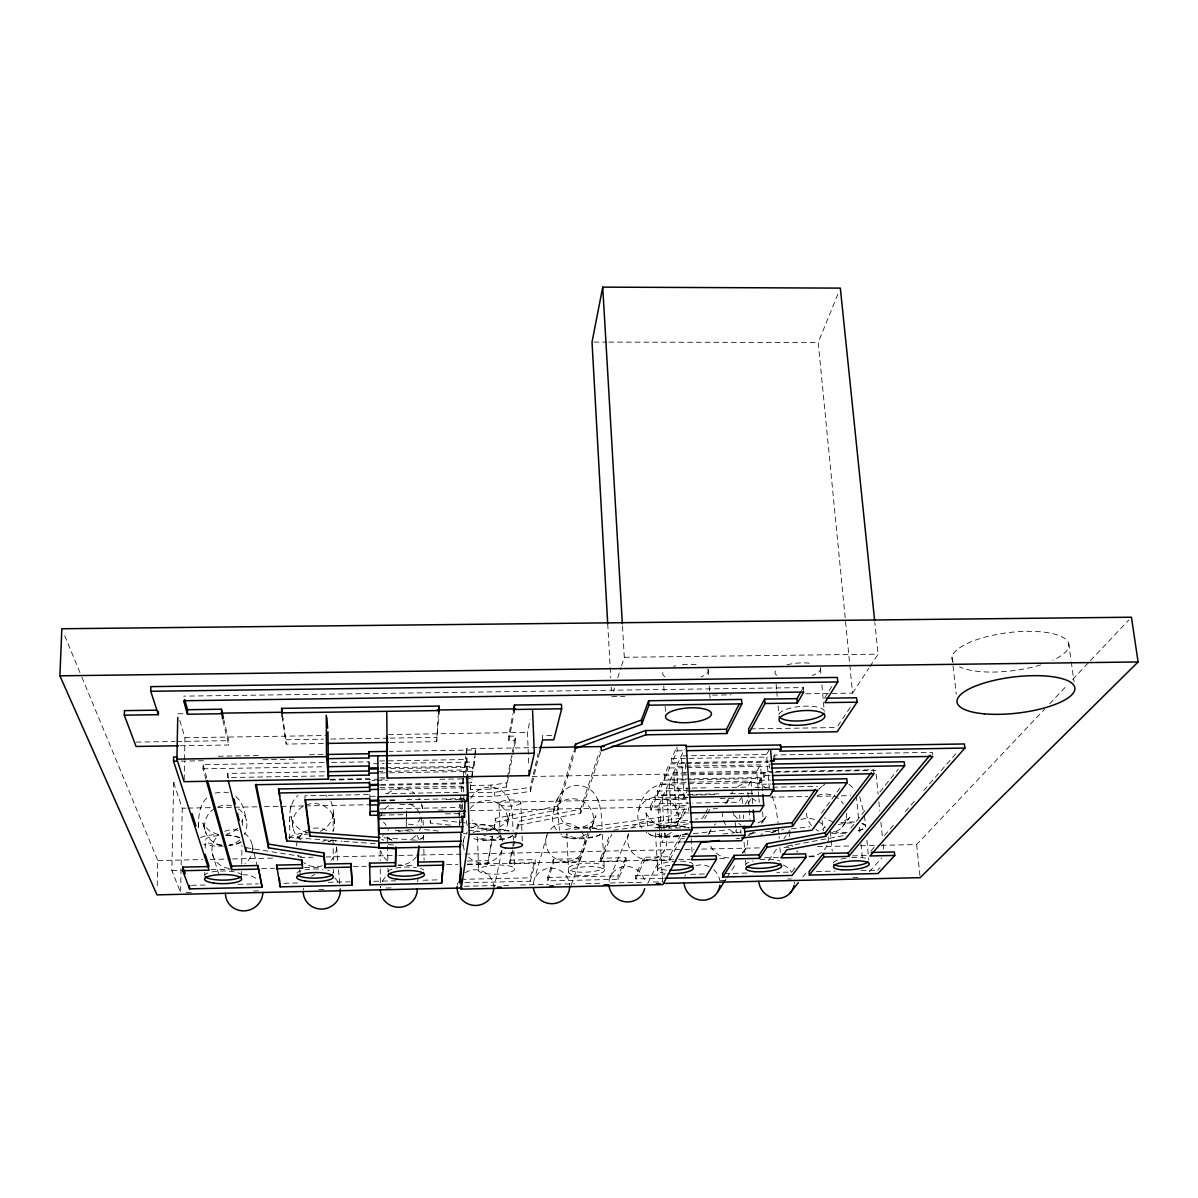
<?xml version="1.0" encoding="UTF-8"?>
<svg xmlns="http://www.w3.org/2000/svg" width="1198" height="1198" viewBox="0 0 1198 1198"><rect width="100%" height="100%" fill="white"/><g stroke="black" fill="none" stroke-linecap="round" stroke-linejoin="round"><path stroke-width="0.75" stroke-dasharray="5 3.75" d="M323.355 743.479L286.202 744.078L282.953 717.602M289.452 838.989C291.024 824.883 285.513 806.179 298.017 795.442M241.637 875.199L241.667 871.485M241.741 864.058L241.906 845.518M180.524 745.755L228.683 744.991L228.743 740.649L223.846 719.713M324.508 771.752L227.575 773.429L227.53 777.577L326.395 775.855M289.617 821.588L289.631 820.226M205.996 779.434L202.971 768.817L203.046 764.624L324.254 762.572M204.738 875.993L204.798 872.279M205.172 848.124L205.277 840.682A18.389 4.852 0 0 1 218.905 835.59M173.665 782.788L182.231 808.201L180.613 892.63L171.838 870.467L173.665 782.788L177.394 782.728M184.163 779.853L184.507 761.539M184.537 759.712L184.956 737.728L178.846 717.198M157.208 885.816L157.792 860.508L81.165 675.462M242.251 825.527L242.865 817.92L241.667 822.008M198.314 827.279C198.613 816.781 198.943 804.337 207.823 797.089M198.299 827.354L198.494 821.993M406.407 817.35L406.152 823.954L417.218 825.093M406.466 815.703L406.646 810.746M406.227 827.758L406.481 821.199M406.541 819.552L406.721 814.625M417.728 881.833L417.952 878.299M390.219 742.416L436.656 741.667L438.258 715.296M450.358 825.152L430.277 823.071L430.696 817.725M436.656 741.667L438.663 716.06M459.837 824.224L459.733 804.607M460.287 800.159L460.871 795.457M463.042 777.996L461.26 792.312L385.516 793.69M463.252 776.349L465.767 756.193M466.187 752.838L466.696 748.75L537.378 747.597M470.574 789.512L470.709 783.672L470.574 789.512L491.075 789.138L506.454 787.041L512.459 756.552M471.623 777.068L472.985 767.259L389.575 768.697M385.951 767.678L473.824 766.181L474.423 756.866M474.648 755.144L475.366 749.963L389.35 751.371M462.787 845.444L463.476 840.547M465.962 782.848L471.518 782.758L471.982 779.509M472.207 777.876L472.985 767.259M473.824 766.181L475.262 755.893M508.716 736.231L515.454 736.126L515.619 740.409L508.88 740.514L508.716 736.231L512.789 714.188M508.88 740.514L513.643 714.951M467.445 864.612L487.646 864.177L492.767 832.82M468.628 827.024L494.205 829.675L495.493 818.354L557.774 806.059L573.557 751.236M487.646 864.177L492.887 836.548L483.678 835.62M494.205 829.675L495.493 818.354M506.454 787.041L507.024 779.419M507.368 777.622L515.454 736.126M512.804 754.755L515.619 740.409M501.947 850.505L494.22 887.179M507.608 823.67L509.794 813.382L508.656 817.395L509.18 816.197C503.759 831.517 480.742 834.033 472.117 820.286M528.692 763.021L527.449 732.382L530.16 719.579M509.509 860.149L535.102 859.61L535.251 863.159L509.644 863.713L512.34 847.75M512.744 845.983L518.36 821.394L580.566 809.234L599.374 751.835M509.644 863.713L513.283 847.87M513.687 846.102L518.509 825.167L518.36 821.394M469.571 796.715L494.789 796.251L530.4 791.444L530.235 787.46L538.202 753.542M530.4 791.444L539.639 752.389M291.144 805.88L290.44 808.785M464.944 882.731L530.235 881.279L530.085 877.835L535.102 859.61M530.235 881.279L535.251 863.159M546.902 835.276L534.428 879.287M553.716 811.271C555.003 797.434 566.28 782.279 581.704 785.978C601.396 789.826 601.561 814.161 602.19 829.78M495.628 822.157L557.954 809.923L574.276 753.647M626.21 861.212L600.812 861.751L600.632 858.217L626.015 857.678L626.21 861.212L618.198 879.317L547.875 880.889L547.726 877.445L553.341 859.221L578.829 858.681L590.105 826.815L681.677 814.37L686.154 805.43L650.604 806.104L650.843 809.938L686.424 809.264L686.154 805.43M547.875 880.889L553.491 862.77L553.341 859.221M613.406 691.411L614.499 687.996M617.764 677.754L621.043 667.526M621.582 665.818L624.308 657.283L622.361 623.799M518.509 825.167L580.76 813.068L600.737 752.539M553.491 862.77L579.008 862.216L589.042 834.063M592.351 825.721L595.945 815.703L594.178 819.207L594.972 818.114C588.338 829.061 571.671 830.903 562.746 821.768L557.564 811.959L559.481 830.304M571.012 885.487L583.98 849.172A19.797 19.048 19.2 0 0 561.907 823.385A19.797 19.048 19.2 0 0 550.376 854.294A19.797 19.048 19.2 0 0 583.98 849.172M600.632 858.217L610.186 833.913M600.812 861.751L611.759 834.137M832.026 693.417L852.557 693.133L818.204 342.478L838.256 293.211M638.908 809.638C643.506 780.752 679.101 773.399 687.293 803.289M609.992 877.61L628.71 833.613M618.198 879.317L618.018 875.888L626.015 857.678M650.604 806.104L655.171 795.786L690.303 795.143M719.01 793.87L657.492 795.008L657.253 791.084L662.045 780.242L760.58 778.49L760.91 782.444L759.817 784.271L770.958 784.061M873.986 773.743L873.597 769.76L764.653 771.677L764.983 775.69L763.86 777.547L664.486 779.314L664.231 775.301L669.278 763.89L684.253 763.635M671.853 762.797L671.584 758.693L676.9 746.668L677.169 750.832L671.853 762.797L684.822 762.572M650.843 809.938L655.411 799.68L655.171 795.786M657.492 795.008L662.299 784.226L662.045 780.242M664.486 779.314L669.547 767.963L669.278 763.89M659.514 831.068L658.001 807.078L684.343 749.229M663.258 878.329L635.719 878.928L635.509 875.513L644.105 857.289L669.383 856.75L680.584 835.096L691.56 833.868M635.719 878.928L644.314 860.823L644.105 857.289M682.351 841.969L661.985 842.389L664.635 836.983L664.396 833.269M689.374 827.728L668.978 828.132L671.764 822.457L669.173 782.549L750.981 781.066L752.838 804.562M689.344 812.888L676.346 813.143L679.266 807.167L676.571 766.316L760.46 764.878L762.542 790.755M687.817 797.269L684.088 797.344L687.173 791.054L686.813 785.589M675.837 827.474L680.853 817.515L678.457 820.615L679.461 819.627C672.827 826.71 661.266 827.968 653.195 822.607L646.231 813.891L646.965 816.063L646.036 812.888L647.804 827.548M647.759 883.39L664.141 850.79M597.622 829.555L681.932 818.144L686.424 809.264M556.815 800.474L559.706 795.098M644.314 860.823L669.607 860.284L680.823 838.75L680.584 835.096M420.857 817.905L416.35 824.793M704.469 814.85L702.687 818.144L695.394 819.133M705.352 813.202L708.018 808.276M704.738 818.623L706.506 815.344M707.404 813.712L710.07 808.8L717.512 808.665M708.258 834.392L710.669 830.109M728.504 798.542L725.075 804.607M801.492 690.737L803.334 687.577L183.728 696.143M470.799 798.497C475.861 788.149 489.742 784.076 499.731 789.617C514.706 797.494 511.905 817.306 513.133 831.232M741.981 796.475L738.627 802.196L692.654 803.064M750.981 781.066L747.462 787.086L714.322 787.685M758.813 796.85L756.747 771.198L760.46 764.878M769.326 788.569L766.525 754.485L769.655 749.154M745.156 804.307L748.63 798.497M759.817 784.271L759.487 780.317L760.58 778.49M763.86 777.547L763.53 773.549L764.653 771.677M773.444 756.971L774.627 754.995L932.403 752.344L932.853 756.402M748.106 803.708L751.625 797.883M824.479 698.239L832.775 684.867M742.61 853.305L745.336 849.082M724.296 881.668L726.153 878.808M727.066 877.37L736.246 863.174M762.542 822.457L766.855 815.823L761.539 821.514L762.722 820.6L756.807 823.37M852.557 693.133L868.894 668.184M869.913 666.627L878.089 654.153L874.825 622.571M837.776 726.048L850.64 706.715M768.562 860.523L777.876 847.241M784.016 838.48L786.023 835.635M787.026 834.197L790.036 829.929M821.514 813.143L841.295 786.217M794.993 867.846L791.803 872.054L776.843 872.384M731.229 793.78L732.802 791.728M842.059 827.159L849.921 817.231L846.986 819.806L848.439 818.908L841.385 822.053M802.78 877.011L806.149 872.728M850.79 828.162L865.884 809.399M879.826 792.073L898.395 768.981M870.841 851.074L874.54 846.836M884.379 835.56L895.46 822.876M905.314 811.6L916.395 798.916M923.778 790.47L958.25 750.996M560.889 793.435L562.236 791.893M869.239 871.77L881.743 857.948M877.7 870.152L880.081 867.547M881.129 845.324L916.635 844.575L1044.491 709.246M1049.613 703.825L1067.508 684.882M1072.629 679.461L1089.252 661.865M1090.524 660.517L1128.875 619.92M821.618 786.457L818.848 789.138L824.838 784.181M237.474 828.312L234.164 831.053L226.632 834.302M387.463 793.69C394.966 787.206 407.006 787.056 414.598 793.48M737.698 786.787C745.935 780.497 758.439 781.066 766.061 788.104M320.33 831.277C326.829 828.432 331.696 822.412 333.074 815.449L332.924 816.197L333.269 812.079L333.089 831.562M409.491 829.51L402.872 831.083M215.146 793.091L221.959 791.938L228.339 792.762M786.457 846.297L844.979 835.38M470.455 785.514L490.94 785.139L506.32 783.028M469.451 792.762L494.654 792.297L530.235 787.46M613.376 830.199L688.116 820.106M657.358 828.013L688.356 823.85M693.387 833.658L730.001 829.57M680.823 838.75L684.492 838.345M722.948 834.063L733.94 832.835M735.767 832.64L743.089 831.816M750.607 833.374L758.005 832.55M765.402 831.726L770.943 831.113M772.8 830.903L783.896 829.675M791.279 828.851L809.773 826.8M736.081 838.645L739.78 838.241M467.34 861.048L487.526 860.628M171.838 870.467L181.198 870.257M211.103 869.628L229.806 869.224M261.598 868.535L274.686 868.265M304.606 867.622L321.423 867.262M353.215 866.573L366.303 866.289M398.095 865.615L414.912 865.255M446.704 864.567L457.921 864.327M467.28 864.132L676.69 859.64M678.562 859.595L689.778 859.355M719.699 858.711L727.171 858.562M764.579 857.753L779.524 857.439M809.444 856.795L816.931 856.63M852.452 855.866L869.284 855.507M191.455 885.322L206.341 884.993M237.953 884.304L258.409 883.839M283.881 883.285L300.488 882.911M328.177 882.297L350.31 881.818M373.746 881.294L395.714 880.815M423.164 880.201L439.651 879.841M461.125 879.362L530.085 877.835M547.726 877.445L618.018 875.888M635.509 875.513L664.875 874.854M690.572 874.285L705.248 873.971M724.476 873.537L746.923 873.043M816.452 871.5L835.021 871.096M860.988 870.527L875.843 870.197M186.214 892.495L193.687 892.33M253.452 890.998L259.067 890.863M318.833 889.53L326.305 889.365M386.07 888.018L393.543 887.853M464.524 886.265L496.286 885.547M503.744 885.382L511.217 885.217M520.561 885.008L548.579 884.379M556.052 884.214L574.726 883.795M585.942 883.54L602.744 883.166M610.216 883.001L641.978 882.282M653.18 882.028L662.524 881.818M720.417 880.53L726.033 880.395M787.67 879.018L791.399 878.928M853.036 877.55L858.652 877.43M671.764 822.457L688.236 822.128M664.635 836.983L685.181 836.563M157.792 860.508L202.657 859.565M210.129 859.415L230.69 858.981M232.562 858.936L273.683 858.082M299.844 857.528L312.933 857.259M326.006 856.974L397.032 855.492M398.904 855.447L419.465 855.013M421.337 854.983L683.01 849.487M684.882 849.442L694.226 849.247M701.699 849.097L761.509 847.84M783.941 847.36L789.542 847.256M817.575 846.657L851.224 845.953M860.568 845.758L879.257 845.369M764.983 775.69L770.524 775.585M380.65 784.376L464.105 782.893M380.62 785.274L463.356 783.792M759.487 780.317L770.643 780.123M379.931 787.745L462.009 786.262L462.158 791.279M380.679 789.317L463.476 787.82M662.299 784.226L686.484 783.792M688.341 783.762L760.91 782.444M690.377 788.134L666.432 788.569L668.978 828.132M692.219 788.089L706.955 787.82M375.363 796.266L369.838 796.37L369.793 794.574L304.966 795.757L304.966 798.422M755.174 787.535L817.47 786.397M657.253 791.084L687.053 790.545M380.934 800.129L397.511 799.83M406.721 799.665L463.806 798.602M730.196 793.66L754.426 793.211M381.114 800.878L395.999 800.608M446.24 799.665L464.839 799.321M692.144 795.098L718.036 794.618M688.146 797.479L662.165 797.958L664.276 831.412M182.231 808.201L185.96 808.141M187.831 808.096L210.234 807.677M217.707 807.542L232.652 807.257M234.508 807.227L256.926 806.808M264.384 806.673L279.329 806.389M281.201 806.359L303.603 805.94M305.475 805.895L368.954 804.712M469.796 802.825L688.266 798.737M770.434 797.194L807.781 796.49M817.111 796.311L833.928 795.996M841.385 795.861L850.73 795.682M399.788 804.472L416.545 804.158M655.411 799.68L686.858 799.096M720.163 798.467L736.815 798.153M380.125 808.979L459.373 807.482M690.812 803.109L659.544 803.693L661.281 831.337M438.124 810.148L443.56 810.043M470.11 810.672L658.001 807.078M679.266 807.167L686.619 807.018M380.395 815.134L404.699 814.67M445.476 813.876L463.611 813.532M218.246 756.238L259.142 755.564M309.339 754.74L324.209 754.5M677.169 750.832L684.582 750.712M180.988 761.119L203.316 760.745M262.841 759.742L294.468 759.218M379.661 760.985L465.348 759.547L465.782 774.103M766.525 754.485L681.303 755.908L684.088 797.344M331.711 762.452L369.014 761.823L369.059 763.815L384.004 763.56M385.876 763.53L473.704 762.033M671.584 758.693L767.888 757.061M202.971 768.817L324.284 766.765M380.335 767.783L384.079 767.708M686.679 762.542L768.232 761.149M380.305 768.846L387.718 768.727M686.125 763.605L768.472 762.198M377.894 771.482L464.045 769.985L464.12 772.545M380.365 772.98L387.793 772.845M389.649 772.815L473.105 771.377M669.547 767.963L768.831 766.241M379.826 777.816L385.382 777.712M756.747 771.198L673.68 772.665L676.346 813.143M330.184 779.314L369.418 778.625L369.463 780.512L375.019 780.407M330.498 780.033L379.047 779.179M380.919 779.149L384.648 779.074M532.152 776.484L689 773.728M690.857 773.683L773.01 772.246M774.881 772.216L875.708 770.434M376.876 780.377L388.002 780.183M439.891 779.269L463.985 778.835M465.842 778.805L471.398 778.715L471.518 782.758M664.231 775.301L763.53 773.549M177.828 713.783L183.384 713.694M184.956 737.728L326.395 735.527M388.511 734.554L527.449 732.382M750.472 728.893L836.788 727.545M136.183 742.116L175.058 741.502M176.9 741.472L228.743 740.649M286.202 739.75L323.325 739.166M330.753 739.046L388.287 738.133M390.144 738.103L436.536 737.369M551.724 735.557L542.394 735.707L542.574 739.975M611.774 696.532L624.832 696.337M712.57 695.11L731.229 694.84M805.895 693.792L830.154 693.447M624.308 657.283L878.089 654.153M593.894 342.089L606.967 342.104M608.839 342.104L818.204 342.478M288.613 837.267L342.224 841.221M344.081 841.355L375.513 843.677M388.451 844.62L395.849 845.174M415.257 840.142L381.922 837.642A19.992 19.288 -3 0 1 383.27 835.261M400.057 831.142L393.079 829.72M468.807 830.379L479.874 831.502M424.661 829.63L439.426 831.127M463.386 833.553L467.085 833.928M442.961 820.585L470.335 823.43M472.162 823.625L494.07 825.901M245.934 847.675L301.477 856.465M218.021 834.482L210.099 831.352L204.109 825.512L204.768 826.59L202.851 823.056L203.9 826.335M307.991 832.7C301.042 831.397 294.978 826.605 292.162 820.106L292.522 821.304L290.964 816.332L292.986 827.893M833.224 822.232L824.524 817.905M848.993 784.331L854.938 789.332M325.497 794.978L327.054 796.356M235.811 796.61C243.284 802.405 244.452 812.349 246.533 820.915M383.48 822.008L386.19 825.227M734.898 815.688L737.429 818.773M418.851 798.063L419.944 799.83M330.858 801.357L332.954 806.973L334.571 823.146M772.111 795.936L776.019 808.171L778.056 822.801M859.655 796.865L863.878 812.768M64.692 635.674L80.446 673.725M597.772 799.261L598.985 802.63M204.978 829.795L202.791 822.726L206.101 833.389M212.286 853.29L219.384 876.157M203.046 764.624L207.059 778.85M421.531 803.544L422.624 809.713M227.575 773.429L228.923 778.85M222.978 720.687L228.683 744.991M252.164 844.86L257.166 866.169M733.206 811.211L734.688 818.983M688.311 807.722L688.895 811.076M422.505 808.336L422.04 805.415M299.545 869.493L300.324 874.39M282.129 716.539L286.202 744.078M1068.676 643.281L1070.982 659.903M1071.237 661.745L1074.067 682.036M864.432 815.913L865.69 826.231M952.066 657.193L956.274 694.091M822.068 820.51L823.056 829.36M916.635 844.575L919.959 875.843M876.082 774.118L878.119 794.394M878.868 801.761L879.796 810.971M880.904 822.023L882.387 836.758M883.121 844.141L883.69 849.667M856.33 795.577L858.487 817.875M859.385 827.159L860.104 834.587M861.003 843.871L862.455 858.726M830.304 831.247L831.008 838.525M831.172 840.337L832.236 851.254M866.918 840.307L868.76 859.924M735.153 822.232L735.976 831.127M803.334 687.577L803.738 692.055M776.124 684.148L776.604 689.569M776.768 691.381L777.262 696.802M778.086 705.847L778.895 714.892M820.465 668.274L821.109 675.627M821.918 684.837L824.194 710.594M336.593 846.911L337.851 861.602M338.555 869.823L339.723 883.555M774.627 754.995L774.971 759.098M769.191 764.084L769.52 768.128M744.048 842.149L744.961 853.111M745.575 860.404L745.875 864.058M758.948 798.692L759.247 802.361M778.43 827.773L779.254 838.525M779.943 847.495L780.362 852.871M747.881 792.462L749.993 819.327M742.116 798.317L742.55 803.873M743.404 814.984L743.688 818.683M739.615 815.044L739.9 818.713M740.738 829.735L741.023 833.404M708.108 669.727L708.602 676.975M709.216 686.035L709.59 691.471M709.71 693.268L710.085 698.704M685.331 763.785L685.825 771.048M691.186 838.51L692.13 852.841M681.677 814.37L681.932 818.144M663.767 685.93L664.126 691.501M665.115 706.386L665.489 711.971M669.383 856.75L669.607 860.284M661.401 833.179L661.985 842.389M659.619 832.924L662.853 884.588M655.441 832.954L657.507 866.169M657.388 866.978L657.597 870.452M607.715 623.769L610.74 677.873M611.25 687.203L611.459 690.932M602.384 834.512L604.406 870.407A17.97 4.463 -2.8 0 1 577.256 875.424A17.97 4.463 -2.8 0 1 577.676 867.666A17.97 4.463 -2.8 0 1 604.406 870.407M590.105 826.815L590.3 830.543M580.566 809.234L580.76 813.068M578.829 858.681L579.008 862.216M566.774 833.404L568.391 868.101M568.331 868.505L568.496 871.994M557.774 806.059L557.954 809.923M520.801 802.87A10.917 3.085 -2.2 0 1 503.864 805.835A10.917 3.085 -2.2 0 1 505.077 800.474A10.917 3.085 -2.2 0 1 520.801 802.87L521.984 832.954M522.103 835.979L522.328 842.044M513.343 836.309L513.493 839.978M513.897 850.954L514.586 869.269A18.045 4.522 -2.1 0 1 486.643 873.746A18.045 4.522 -2.1 0 1 488.544 865.84A18.045 4.522 -2.1 0 1 514.586 869.269M499.012 803.274L500.075 833.404M500.135 834.916L500.3 839.454M494.654 792.297L494.789 796.251M490.94 785.139L491.075 789.138M475.366 749.963L475.501 754.186M477.538 837.028L478.571 870.048M423.134 820.495L423.268 825.003M466.696 748.75L467.475 774.792M466.336 758.079L466.816 773.878M463.312 778.206L463.955 800.519M462.383 798.811L462.458 801.312M462.518 803.828L462.668 808.875M461.425 797.763L461.574 803.214M461.634 805.026L461.889 814.101M460.152 804.187L460.302 809.084M458.999 812.738L459.373 825.781M430.217 820.525L430.277 823.071M423.553 836.294L423.643 839.963M423.852 849.157L424.092 860.194M387.463 837.013L387.853 860.958M387.972 868.325L388.032 872.009M369.793 794.574L369.853 798.557M369.014 761.823L369.074 766.001M380.11 850.909L380.185 860.703M380.245 868.924L380.395 887.943A18.449 17.91 -5.7 0 1 380.664 886.445M333.134 839.963L333.269 860.269M333.329 869.508L333.358 873.207A18.314 4.567 -0.8 0 0 327.668 870.077M745.755 865.48A17.91 4.403 -4 0 1 753.243 860.898M759.951 859.745A17.91 4.403 -4 0 1 780.018 861.048M388.107 871.605A18.165 4.552 -1.5 0 1 416.35 867.562M420.468 868.43A18.165 4.552 -1.5 0 1 423.733 869.988M205.038 874.72A18.494 4.582 -0.2 0 1 207.928 873.013M211.866 871.964A18.494 4.582 -0.2 0 1 241.112 874.375M833.344 862.74A17.925 4.343 -4.6 0 1 846.477 858.067M851.718 857.513A17.925 4.343 -4.6 0 1 868.4 859.52M296.924 873.162A18.314 4.567 -0.8 0 1 323.011 869.329M779.029 713.993A23.017 7.218 -4.9 0 1 802.885 706.251A23.017 7.218 -4.9 0 1 824.464 711.283M666.507 870.122A17.925 4.448 -3.4 0 1 665.189 862.62A17.925 4.448 -3.4 0 1 692.983 864.147M665.219 873.417A17.925 4.418 -3.4 0 1 657.867 869.389A17.925 4.418 -3.4 0 1 671.179 865.151M953.264 662.105A58.897 19.168 -7.1 0 1 1026.342 631.346A58.897 19.168 -7.1 0 1 1052.892 660.248M1040.718 664.845A58.897 19.168 -7.1 0 1 959.523 666.882M820.211 667.615A22.852 7.607 -5.1 0 1 812.214 675.477M776.753 675.298A22.852 7.607 -5.1 0 1 776.529 669.637M786.996 664.83A22.852 7.607 -5.1 0 1 810.192 663.318M707.748 669.068A22.837 7.727 -4 0 1 700.89 676.945M664.98 676.78A22.837 7.727 -4 0 1 663.857 671.105M673.695 666.283A22.837 7.727 -4 0 1 675.777 665.759M682.381 664.695A22.837 7.727 -4 0 1 696.922 664.755M861.811 823.76A17.82 4.597 -4.8 0 1 857.304 830.858M847.211 832.355A17.82 4.597 -4.8 0 1 832.924 831.352M838.211 824.553A17.82 4.597 -4.8 0 1 854.803 822.906M862.425 823.4A21.384 5.526 -4.7 0 1 855.746 831.547M845.668 833.179A21.384 5.526 -4.7 0 1 830.843 833.074M823.835 830.813A21.384 5.526 -4.7 0 1 826.59 826.066M840.906 822.547A21.384 5.526 -4.7 0 1 854.563 822.083M241.112 841.745A18.389 4.852 0 0 1 229.941 844.83M221.66 845.099A18.389 4.852 0 0 1 205.262 840.652M225.628 835.455A18.389 4.852 0 0 1 239.33 837.761M687.472 833.149A17.82 4.717 -3.5 0 1 668.05 836.024A17.82 4.717 -3.5 0 1 655.246 832.475M662.165 828.088A17.82 4.717 -3.5 0 1 689.12 828.312M770.838 832.625A17.805 4.657 -4.1 0 0 777.861 829.57A21.369 5.601 -4.1 0 1 771.108 832.85M762.542 833.973A17.805 4.657 -4.1 0 1 760.85 834.108M751.475 834.048A17.805 4.657 -4.1 0 1 750.023 833.883M601.111 834.018A17.865 4.762 -2.8 0 1 582.033 837.836A17.865 4.762 -2.8 0 1 566.789 834.272M574.591 829.495A17.865 4.762 -2.8 0 1 599.464 829.705M512.295 835.815A17.94 4.792 -2.1 0 1 495.343 839.603A17.94 4.792 -2.1 0 1 478.451 836.938M486.313 830.963A17.94 4.792 -2.1 0 1 508.791 831.157M423.313 835.41A18.045 4.822 -1.4 0 1 416.679 840.142M391.476 839.963A18.045 4.822 -1.4 0 1 388.182 835.665M423.508 835.77A21.669 5.78 -1.4 0 1 418.506 840.008M383.779 840.247A21.669 5.78 -1.4 0 1 381.773 839.259M398.11 831.053A21.669 5.78 -1.4 0 1 410.135 831.127M332.011 839.903A18.195 4.837 -0.7 0 1 328.132 841.61M296.745 838.405A18.195 4.837 -0.7 0 1 307.646 834.078M783.447 865.031A18.27 17.191 37.1 0 1 791.698 872.384M794.439 881.983A18.27 17.191 37.1 0 1 794.349 883.6M242.64 874.884A18.794 17.94 -21 0 1 257.45 879.751M240.948 842.104A22.073 5.825 0 0 1 229.537 845.578M223.577 846.073A22.073 5.825 0 0 1 204.019 844.365M200.5 837.567A22.073 5.825 0 0 1 218.261 834.527M226.557 834.781A22.073 5.825 0 0 1 239.87 837.836M244.452 833.254A20.396 19.333 -18.2 0 1 244.976 863.863M229.043 868.415A20.396 19.333 -18.2 0 1 212.75 855.132A20.396 19.333 -18.2 0 1 218.83 834.961M224.7 831.322A20.396 19.333 -18.2 0 1 238.327 830.409M238.522 808.86A21.25 20.081 -16.9 0 1 244.347 834.407M239.825 839.978A21.25 20.081 -16.9 0 1 228.668 845.234M221.375 845.204A21.25 20.081 -16.9 0 1 205.292 820.825A21.25 20.081 -16.9 0 1 232.127 805.91M303.274 889.829A18.614 17.94 -15.2 0 1 303.498 888.167M311.57 876.232A18.614 17.94 -15.2 0 1 314.879 874.51M334.811 878.059A18.614 17.94 -15.2 0 1 338.974 884.034M331.786 840.262A21.849 5.81 -0.7 0 1 328.596 841.835M289.452 838.465A21.849 5.81 -0.7 0 1 306.553 832.88M336.578 847.885A20.171 19.318 -12.1 0 1 330.783 860.748M322.427 865.795A20.171 19.318 -12.1 0 1 303.723 862.62M298.706 856.84A20.171 19.318 -12.1 0 1 297.853 855.147M296.415 845.833A20.171 19.318 -12.1 0 1 327.548 831.053M335.365 840.427A20.171 19.318 -12.1 0 1 335.68 841.325M301.117 840.008A21.025 20.067 -10.7 0 1 295.696 813.367A21.025 20.067 -10.7 0 1 323.056 805.535A21.025 20.067 -10.7 0 1 333.029 830.873M325.317 840.083A21.025 20.067 -10.7 0 1 322.651 841.595M382.342 881.443A18.449 17.91 -5.7 0 1 385.621 876.936M416.365 856.765A19.992 19.288 -3 0 1 398.44 864.911M387.628 860.838A19.992 19.288 -3 0 1 380.739 850.73M387.927 830.394A19.992 19.288 -3 0 1 388.721 829.84M410.839 829.405A19.992 19.288 -3 0 1 413.19 831.098M417.009 835.395A19.992 19.288 -3 0 1 419.345 840.532M410.195 804.068A20.845 20.022 -1.9 0 1 419.3 830.933M415.751 835.74A20.845 20.022 -1.9 0 1 409.072 840.232M392.135 840.187A20.845 20.022 -1.9 0 1 385.486 835.635M380.694 816.422A20.845 20.022 -1.9 0 1 388.886 805.46M457.307 884.723A18.329 17.85 7.5 0 1 457.666 883.061M464.959 872.893A18.329 17.85 7.5 0 1 493.726 887.164M512.684 835.53A21.534 5.75 -2.1 0 1 492.812 840.577A21.534 5.75 -2.1 0 1 471.488 837.432M473.12 832.625A21.534 5.75 -2.1 0 1 509.285 830.903M501.633 850.88A19.872 19.198 8.5 0 1 468.718 857.139M464.225 849.891A19.872 19.198 8.5 0 1 467.34 832.071M471.563 828.192A19.872 19.198 8.5 0 1 502.711 841.61M470.215 808.65A20.71 19.917 8.8 0 1 498.533 803.693A20.71 19.917 8.8 0 1 504.792 830.903M500.854 835.365A20.71 19.917 8.8 0 1 476.25 837.028M467.28 825.422A20.71 19.917 8.8 0 1 466.516 819.582M533.275 884.663A18.27 17.715 20.2 0 1 551.499 868.131A18.27 17.715 20.2 0 1 569.649 885.457M600.872 834.287A21.429 5.705 -2.8 0 1 577.017 838.855A21.429 5.705 -2.8 0 1 559.586 834.063M565.576 829.78A21.429 5.705 -2.8 0 1 600.003 829.57M556.441 829.87A20.621 19.767 18.8 0 1 559.017 803.678A20.621 19.767 18.8 0 1 586.316 803.783A20.621 19.767 18.8 0 1 590.105 829.989M586.017 834.242A20.621 19.767 18.8 0 1 560.724 834.152M609.048 881.339A18.255 17.566 28.7 0 1 644.898 882.162M686.858 833.583A21.384 5.661 -3.4 0 1 663.572 837.043A21.384 5.661 -3.4 0 1 648.178 832.79M654.752 827.998A21.384 5.661 -3.4 0 1 688.835 827.788M664.8 832.895A19.767 18.869 26.9 0 1 648.822 859.64A19.767 18.869 26.9 0 1 628.411 834.482M631.975 828.058A19.767 18.869 26.9 0 1 661.566 828.177M641.888 828.162A20.591 19.572 26.2 0 1 644.075 802.076A20.591 19.572 26.2 0 1 671.165 802.181A20.591 19.572 26.2 0 1 675.313 828.282M671.314 832.52A20.591 19.572 26.2 0 1 646.201 832.43M684.912 876.352A18.255 17.386 33.9 0 1 685.541 874.735M695.933 865.66A18.255 17.386 33.9 0 1 709.171 866.648M713.828 869.733A18.255 17.386 33.9 0 1 719.773 880.485M749.843 835.261A21.369 5.601 -4.1 0 1 747.986 835.171M736.98 832.58A21.369 5.601 -4.1 0 1 736.65 829.465M747.837 840.337A19.767 18.674 32 0 1 741.817 853.32M728.833 857.903A19.767 18.674 32 0 1 710.189 844.785M709.411 833.718A19.767 18.674 32 0 1 711.028 829.465M714.352 825.078A19.767 18.674 32 0 1 715.745 823.88M738.777 823.43A19.767 18.674 32 0 1 741.083 825.212M753.587 832.415A20.591 19.348 31.2 0 1 747.208 834.662M734.509 832.79A20.591 19.348 31.2 0 1 729.447 829.42M725.554 824.823A20.591 19.348 31.2 0 1 723.173 808.92M725.584 803.798A20.591 19.348 31.2 0 1 731.873 798.048M751.76 798.138A20.591 19.348 31.2 0 1 757.346 802.435M762.437 811.885A20.591 19.348 31.2 0 1 761.643 823.236M828.237 836.803A19.782 18.449 35.3 0 1 808.74 856.121M798.033 852.122A19.782 18.449 35.3 0 1 796.505 850.894M792.732 846.477A19.782 18.449 35.3 0 1 791.788 844.83M789.647 836.668A19.782 18.449 35.3 0 1 790.545 830.349M800.938 819.597A19.782 18.449 35.3 0 1 825.167 827.983M846.627 813.143A20.606 19.123 34.6 0 1 831.337 832.939M818.698 831.083A20.606 19.123 34.6 0 1 816.063 829.585M811.495 825.557A20.606 19.123 34.6 0 1 806.449 811.989M817.291 795.622A20.606 19.123 34.6 0 1 843.392 803.993M577.092 871.949A17.97 4.492 -2.8 0 0 604.211 866.918A17.97 4.492 -2.8 0 0 577.511 864.147A17.97 4.492 -2.8 0 0 577.092 871.949"/><path stroke-width="1.5" d="M395.804 846.911L395.49 862.59L369.583 863.129L369.628 866.723L395.55 866.154L395.909 848.843L286.771 840.891L281.575 806.793M256.192 784.256L268.487 844.066L323.819 852.961L325.032 864.087L351.044 863.533L352.197 885.247L280.182 886.849L276.573 865.121L302.69 864.567M286.771 840.891L278.52 788.958L369.628 787.311L369.583 785.469L378.778 785.304M280.182 886.849L280.197 883.36M282.129 716.539L281.59 708.362L438.977 706.101L438.797 714.233M352.197 885.247L351.074 867.112L325.047 867.666L323.834 856.615L268.472 847.795L268.487 844.066M532.556 710.459L534.338 753.213L529.202 775.63L387.373 778.116L386.774 712.6M205.128 854.189L209.126 866.558L182.785 867.112L182.725 870.721L189.539 888.871L262.122 887.254L257.87 865.51L231.648 866.079L207.553 780.632M262.122 887.254L257.87 865.51M276.558 868.715L302.69 868.161L301.477 860.104L245.904 851.374L245.934 847.675M257.855 869.119L231.618 869.673L231.648 866.079M222.573 718.965L221.405 709.231L187.562 709.725L184.687 699.527M189.539 888.871L189.598 885.367M221.345 713.753L187.472 714.248L187.562 709.725M182.725 870.721L209.081 870.167L173.545 761.239L173.635 756.971L177.364 756.911M327.938 731.813L328.507 779.149L184.118 781.695L176.9 759.128L177.753 717.407M156.683 710.174L124.442 710.639L124.307 715.176L158.361 714.667L158.435 711.657M158.361 714.667L150.738 691.291L150.858 686.634L837.372 677.439L837.806 681.962L824.883 702.642L857.004 702.178L856.57 697.775L826.261 698.209M461.889 887.988L156.998 894.846L59.9 675.822L61.832 628.755L1131.436 617.21L1138.1 661.955L920.169 877.67L663.902 883.435M417.653 862.111L443.44 861.557L443.53 865.136L417.728 865.69L418.416 849.457M417.728 865.69L418.941 845.923M438.543 711.612L438.977 706.101M442.272 872.503L441.568 883.255L370.122 884.843L369.583 863.129M442.661 868.85L443.44 861.557M441.568 883.255L443.53 865.136M461.005 833.718L460.481 846.552L378.853 848.244L378.254 805.056M377.744 756.133L378.718 833.943L462.413 832.266L462.892 816.452M465.258 811.241L378.508 812.903L378.568 818.908L464.45 817.246L464.959 800.878M467.445 795.083L466.591 801.402L378.403 803.049L378.343 796.73L467.445 795.083L466.891 776.529M460.811 868.46L459.358 882.866L461.425 868.355M611.789 746.369L686.199 745.156L691.98 829.87L662.853 884.588L461.17 889.141L469.272 834.347L467.475 774.792M513.478 710.519L514.496 705.008L561.443 704.334L561.652 708.782L553.79 739.795L542.574 739.975L539.639 752.389M513.987 713.124L514.496 705.008M874.645 620.699L840.337 288.119L602.729 287.131L592.022 342.089L607.715 623.769M574.576 747.702L575.594 744.153L641.439 720.043L648.642 700.755L741.532 699.422L741.876 703.855L726.812 733.52L645.962 734.808L601.306 750.817L601.082 746.624L645.707 730.525L726.497 729.268L739.031 704.394M574.785 751.895L575.594 744.153M575.804 748.376L641.709 724.371L648.927 705.203L648.642 700.755M800.578 692.324L796.895 698.644L764.638 699.093L748.645 728.923L748.975 733.176L837.192 731.768L857.004 702.178M748.975 733.176L764.998 703.511L764.638 699.093M764.998 703.511L797.284 703.046L803.738 692.055L183.638 700.74L187.472 714.248M780.003 745.98L780.617 744.961L686.154 746.519M770.074 761.119L773.788 761.044L774.971 759.098L932.853 756.402L848.663 856.435L823.76 856.974L809.339 875.064L878.029 873.537L894.741 855.447L894.382 851.958L871.38 852.437M780.617 744.961L780.961 749.124L779.748 751.131L964.884 748.061L964.405 743.958L781.276 746.968M691.006 856.285L716.194 855.746L716.449 859.265L705.487 877.385L665.085 878.284M744.258 826.096L744.976 835.35L741.577 840.741L684.193 841.924M753.272 809.983L754.126 820.825L750.547 826.5L691.231 827.683M762.841 794.454L763.74 805.55L759.981 811.51L691.201 812.843M770.584 749.619L773.878 789.452L769.91 795.742L689.689 797.239M871.35 772.695L825.347 832.715L766.735 843.751L759.218 854.833L734.134 855.372L722.619 873.582L722.858 876.996L792.088 875.453L805.955 857.349L805.64 853.845L782.459 854.339M722.858 876.996L734.404 858.891L734.134 855.372M717.587 892.061L724.296 881.668M734.404 858.891L759.502 858.352L767.02 847.33L766.735 843.751M744.931 831.622L792.552 826.32L792.237 822.622L815.374 789.407M792.552 826.32L817.83 790.291L771.991 791.144M772.5 780.078L846.791 778.745L847.166 782.683L811.959 830.259L741.637 838.031M767.02 847.33L825.677 836.354L873.986 773.743L772.366 775.555M790.156 893.034L798.302 882.701M930.037 755.174L848.334 852.931L823.445 853.47L809.039 871.665L809.339 875.064M771.033 764.054L904.205 761.763L904.625 765.777L845.324 838.989L786.757 849.861L780.961 857.888L805.955 857.349M964.884 748.061L869.958 855.971L894.741 855.447M742.805 828.147L792.237 822.622M719.429 840.487L700.92 842.538L691.246 859.82L716.449 859.265M497.425 887.179L501.168 887.104M549.807 886.011L553.551 885.921M604.047 884.783L607.79 884.708M656.414 883.615L660.158 883.525M463.192 826.575L378.658 828.252L378.718 833.943M690.063 822.098L754.126 820.825M469.272 834.347L691.98 829.87M461.215 841.146L378.808 842.823L378.853 848.244M688.925 836.489L744.976 835.35M268.472 847.795L255.414 784.735L369.463 782.698L369.508 784.57L378.793 784.405M378.838 789.347L369.628 789.512L369.673 791.339L278.52 793.001M772.815 784.031L847.166 782.683M689.03 791.009L773.878 789.452M379.092 800.174L369.897 800.339L369.853 798.557L304.966 799.755L309.713 836.009L378.283 841.101M379.317 804.861L370.002 805.026L369.957 801.088L379.257 800.908M378.643 811.286L370.197 811.435L370.257 815.329L378.703 815.164M690.288 806.958L763.74 805.55M539.25 747.567L604.346 746.504M327.952 758.663L368.879 757.99L368.774 751.715L387.478 751.416M327.923 754.441L368.819 753.767L368.774 751.715M176.9 759.128L326.515 756.657L328.507 779.149M534.338 753.213L368.834 755.953L368.879 757.99M686.439 750.682L780.961 749.124M173.545 761.239L177.274 761.179M328.012 766.69L369.074 766.001L369.119 767.978L378.463 767.813M328.252 775.81L369.284 775.106L369.194 769.041L378.448 768.876M328.222 771.692L369.239 770.988L369.194 769.041M378.508 773.01L369.239 773.174L369.284 775.106M771.377 768.098L904.625 765.777M648.927 705.203L741.876 703.855M220.492 713.154L281.725 712.271M437.195 709.995L515.664 708.857M281.59 712.87L439.082 710.564M514.661 709.471L561.652 708.782M178.667 745.785L136.063 746.474L124.307 715.176M327.069 743.419L388.362 742.446M59.9 675.822L1138.1 661.955M150.738 691.291L837.806 681.962M305.445 799.41L309.698 832.221L380.08 837.507M182.785 867.112L185.271 873.746M191.95 813.532L195.963 825.901M206.49 781.216L231.618 869.673M228.429 781.171L245.904 851.374M233.85 798.781L235.197 804.202M237.429 813.262L239.226 820.51M221.405 709.231L223.442 717.961M276.573 865.121L277.292 868.76M279.104 877.894L279.838 881.533M278.52 788.958L279.748 796.086M280.362 799.665L280.961 803.229M301.956 859.7L302.45 862.934M281.59 708.362L282.144 712.061M848.334 852.931L848.663 856.435M825.347 832.715L825.677 836.354M823.445 853.47L823.76 856.974M796.895 698.644L797.284 703.046M773.564 758.334L773.788 761.044M326.71 717.123L327.638 728.144M759.218 854.833L759.502 858.352M726.497 729.268L726.812 733.52M645.707 730.525L645.962 734.808M641.439 720.043L641.709 724.371M602.729 287.131L622.361 623.799M528.992 770.224L529.202 775.63M464.225 809.803L464.45 817.246M461.949 815.928L462.099 821.364M462.263 826.815L462.413 832.266M459.897 844.425L461.17 889.141M369.957 801.088L370.257 815.329M395.49 862.59L395.55 866.154M386.699 736.396L387.373 778.116M369.478 781.86L369.508 784.57M369.583 785.469L369.673 791.339M369.074 765.193L369.119 767.978M370.077 881.369L370.122 884.843M378.239 804.697L378.283 809.009M351.044 863.533L351.074 867.112M326.275 715.221L326.515 756.657M325.032 864.087L325.047 867.666M323.819 852.961L323.834 856.615M309.698 832.221L309.713 836.009M780.707 863.893A17.91 4.403 -4 0 1 764.683 868.146A17.91 4.403 -4 0 1 747.118 866.663M423.538 872.488A18.165 4.552 -1.5 0 1 406.002 876.142A18.165 4.552 -1.5 0 1 388.721 873.252M241.262 876.457A18.494 4.582 -0.2 0 1 223.682 880.126A18.494 4.582 -0.2 0 1 205.337 876.816M868.071 861.991A17.925 4.343 -4.6 0 1 850.625 866.319A17.925 4.343 -4.6 0 1 833.838 864.372M332.235 874.899A18.314 4.567 -0.8 0 1 314.76 878.134A18.314 4.567 -0.8 0 1 297.673 875.229M824.029 713.319A23.017 7.218 -4.9 0 1 801.402 720.822A23.017 7.218 -4.9 0 1 779.059 716.704M692.953 865.39A17.925 4.448 -3.4 0 1 669.652 870.287M672.917 864.971A17.925 4.418 -3.4 0 1 693.208 868.82A17.925 4.418 -3.4 0 1 668.289 873.671M794.094 885.247A18.27 17.191 37.1 0 1 775.51 898.32A18.27 17.191 37.1 0 1 758.723 881.204M262.841 892.345A18.794 17.94 -21 0 1 243.988 910.869A18.794 17.94 -21 0 1 225.449 893.199M340.232 888.991A18.614 17.94 -15.2 0 1 322.681 909.027A18.614 17.94 -15.2 0 1 303.199 891.447M417.278 888.886A18.449 17.91 -5.7 0 1 399.159 907.26A18.449 17.91 -5.7 0 1 380.41 889.71M493.696 888.766A18.329 17.85 7.5 0 1 474.318 905.433A18.329 17.85 7.5 0 1 457.127 886.37M569.649 887.044A18.27 17.715 20.2 0 1 552.233 903.696A18.27 17.715 20.2 0 1 533.409 887.868M644.659 888.646A18.255 17.566 28.7 0 1 608.928 884.573M719.893 885.292A18.255 17.386 33.9 0 1 701.609 900.147A18.255 17.386 33.9 0 1 684.073 882.881M754.785 871.665A17.925 4.373 -4 0 0 781.665 866.124A17.925 4.373 -4 0 0 754.905 864.072A17.925 4.373 -4 0 0 754.785 871.665M505.376 847.914A11.007 2.89 -2.2 0 0 522.448 845.084A11.007 2.89 -2.2 0 0 506.619 842.883A11.007 2.89 -2.2 0 0 505.376 847.914M396.882 879.212A18.165 4.522 -1.5 0 0 424.421 874.75A18.165 4.522 -1.5 0 0 397.466 871.35A18.165 4.522 -1.5 0 0 396.882 879.212M213.499 883.031A18.509 4.552 -0.2 0 0 241.637 879.152A18.509 4.552 -0.2 0 0 214.262 875.139A18.509 4.552 -0.2 0 0 213.499 883.031M841.79 869.748A17.94 4.313 -4.6 0 0 869.284 864.207A17.94 4.313 -4.6 0 0 843.167 862.156A17.94 4.313 -4.6 0 0 841.79 869.748M304.876 881.009A18.329 4.537 -0.8 0 0 333.344 877.146A18.329 4.537 -0.8 0 0 306.973 873.132A18.329 4.537 -0.8 0 0 304.876 881.009M790.006 724.97A23.032 7.173 -4.9 0 0 824.913 716.284A23.032 7.173 -4.9 0 0 790.98 712.436A23.032 7.173 -4.9 0 0 790.006 724.97M984.307 713.843A59.346 18.165 -6.8 0 0 1074.861 689.374A59.346 18.165 -6.8 0 0 988.694 681.737A59.346 18.165 -6.8 0 0 984.307 713.843M675.777 722.154A23.017 7.323 -3.9 0 0 711.417 714.337A23.017 7.323 -3.9 0 0 678.323 709.306A23.017 7.323 -3.9 0 0 675.777 722.154"/></g></svg>
